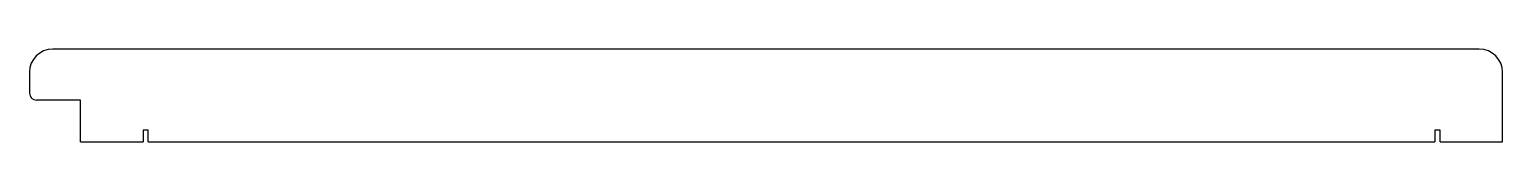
# Model space of a CAD drawing. Extents: x 0 to 634, y 0 to 40.
import ezdxf

# ---------------------------------------------------------------- set-up
doc = ezdxf.new("R2010")
doc.units = 0

msp = doc.modelspace()

# ---------------------------------------------------------------- linework, layer by layer
at = {"color": 93}
for p, q in [((624, 40), (10, 40)), ((0, 30), (0, 21)), ((634, 0), (634, 30)), ((21.9, 18), (3, 18)), ((21.9, 0), (21.9, 18)), ((21.9, 0), (48.9, 0)), ((51.1, 5), (48.9, 5)), ((48.9, 5), (48.9, 0)), ((51.1, 0), (51.1, 5)), ((51.1, 0), (604.9, 0)), ((604.9, 5), (604.9, 0)), ((607.1, 5), (604.9, 5)), ((607.1, 0), (607.1, 5)), ((607.1, 0), (634, 0))]:
    msp.add_line(p, q, dxfattribs=at)
for centre, radius, start, end in [((10, 30), 10, 90, 180), ((624, 30), 10, 0, 90), ((3, 21), 3, 180, 270)]:
    msp.add_arc(centre, radius, start, end, dxfattribs=at)

doc.saveas('drawing.dxf')
